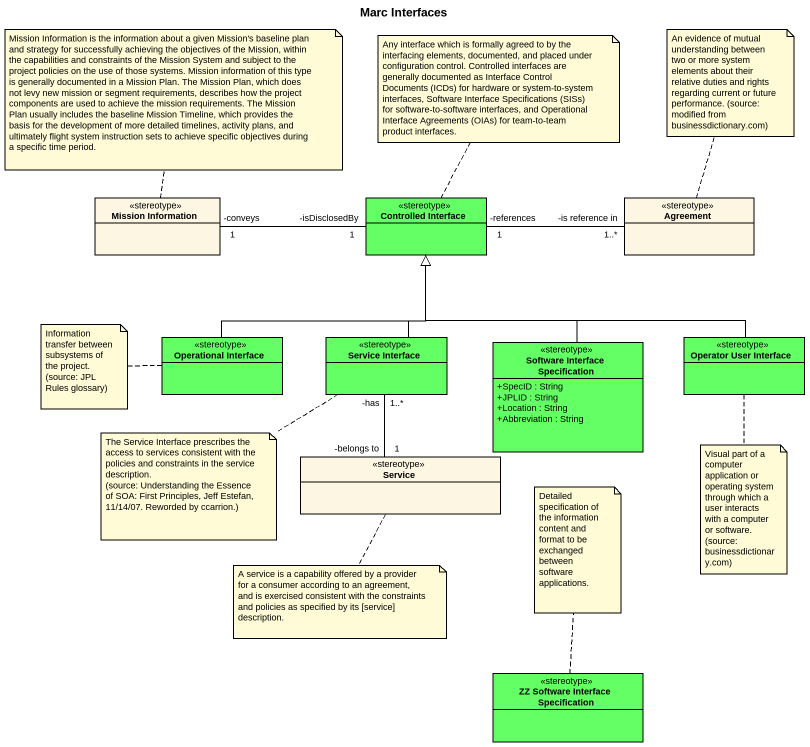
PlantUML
@startuml
title Marc Interfaces
hide circle
hide empty members
skinparam classAttributeIconSize 0
class "Mission Information" as Mission_Information <<stereotype>>
class "Controlled Interface" as Controlled_Interface <<stereotype>> #64FF64
class Agreement <<stereotype>>
class "Operational Interface" as Operational_Interface <<stereotype>> #64FF64
class "Service Interface" as Service_Interface <<stereotype>> #64FF64
class "Software Interface Specification" as Software_Interface <<stereotype>> #64FF64 {
  +SpecID : String
  +JPLID : String
  +Location : String
  +Abbreviation : String
}
class "Operator User Interface" as Operator_User_Interface <<stereotype>> #64FF64
class Service <<stereotype>>
class "ZZ Software Interface Specification" as ZZ_Software_Interface <<stereotype>> #64FF64
Mission_Information "-conveys\n1" -right- "-isDisclosedBy\n1" Controlled_Interface
Controlled_Interface "1\n-references" -right- "1..*\n-is reference in" Agreement
Operational_Interface -up-|> Controlled_Interface
Service_Interface -up-|> Controlled_Interface
Service_Interface "-has\n1..*" -- "-belongs to\n1" Service
Software_Interface -up-|> Controlled_Interface
Operator_User_Interface -left-|> Controlled_Interface
note top of Mission_Information : Mission Information is the information about a given Mission's baseline plan and strategy for successfully achieving the objectives of the Mission, within the capabilities and constraints of the Mission System and subject to the project policies on the use of those systems. Mission information of this type is generally documented in a Mission Plan. The Mission Plan, which does not levy new mission or segment requirements, describes how the project components are used to achieve the mission requirements. The Mission Plan usually includes the baseline Mission Timeline, which provides the basis for the development of more detailed timelines, activity plans, and ultimately flight system instruction sets to achieve specific objectives during a specific time period.
note top of Controlled_Interface : Any interface which is formally agreed to by the interfacing elements, documented, and placed under configuration control. Controlled interfaces are generally documented as Interface Control Documents (ICDs) for hardware or system-to-system interfaces, Software Interface Specifications (SISs) for software-to-software interfaces, and Operational Interface Agreements (OIAs) for team-to-team product interfaces.
note top of Agreement : An evidence of mutual understanding between two or more system elements about their relative duties and rights regarding current or future performance. (source: modified from businessdictionary.com)
note left of Operational_Interface : Information transfer between subsystems of the project. (source: JPL Rules glossary)
note bottom of Service_Interface
  The Service Interface prescribes the access to services consistent with the policies and constraints in the service description.
  (source: Understanding the Essence of SOA: First Principles, Jeff Estefan, 11/14/07. Reworded by ccarrion.)
end note
note bottom of Operator_User_Interface : Visual part of a computer application or operating system through which a user interacts with a computer or software. (source: businessdictionary.com)
note top of ZZ_Software_Interface : Detailed specification of the information content and format to be exchanged between software applications.
note bottom of Service : A service is a capability offered by a provider for a consumer according to an agreement, and is exercised consistent with the constraints and policies as specified by its [service] description.
@enduml
